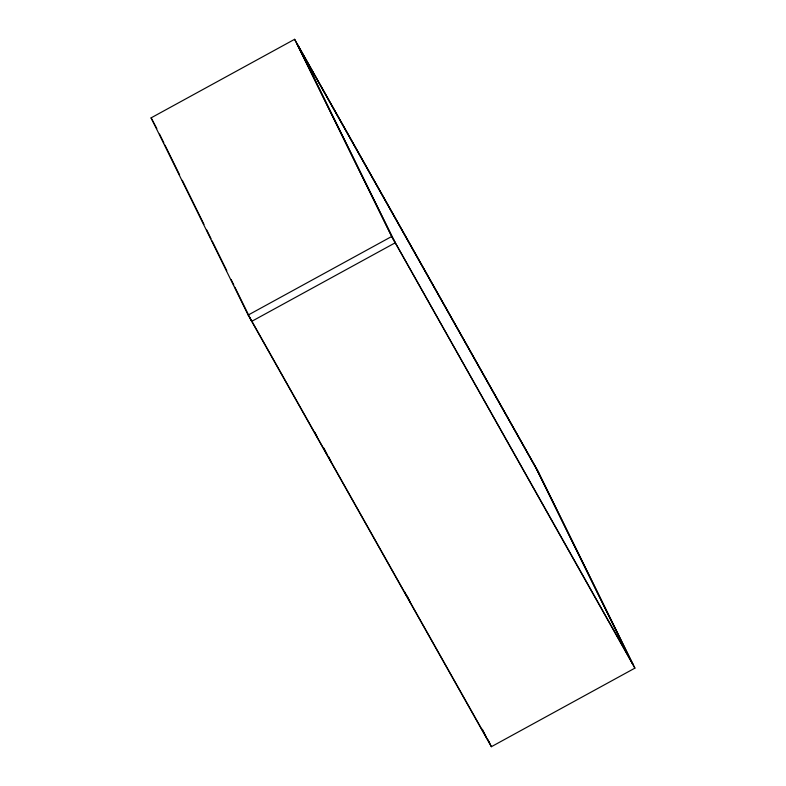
<?xml version="1.0" encoding="UTF-8"?>
<svg xmlns="http://www.w3.org/2000/svg" width="786" height="786" viewBox="0 0 786 786"><rect width="100%" height="100%" fill="white"/><g stroke="black" fill="none" stroke-linecap="round" stroke-linejoin="round"><path stroke-width="1.18" d="M151.099 117.861L294.622 39.3L537.84 470.942L634.901 668.139L491.378 746.7L248.16 315.058L151.099 117.861L156.817 128.56M248.16 315.058L391.683 236.498L294.622 39.3M299.869 49.046L539.54 474.39M633.202 664.691L392.479 237.716L296.872 43.476L537.044 469.723L632.651 663.964M391.683 236.498L634.901 668.139M250.007 317.908L489.678 743.251M535.993 468.092L629.655 658.393M298.169 45.598L395.23 242.795L251.707 321.356L234.896 287.204M488.057 739.95L491.378 746.7M482.349 729.251L486.131 736.954M407.236 596.093L410.479 602.695M404.77 592.005L406.932 596.397M328.577 456.646L331.289 462.148M323.95 448.148L327.202 454.75M314.901 432.369L317.063 436.761M159.529 134.072L163.861 142.885M164.952 145.086L179.591 174.836M182.303 180.338L203.987 224.413M206.698 229.915L211.041 238.728M212.122 240.938L226.771 270.679M231.104 279.492L233.815 285.004"/></g></svg>
